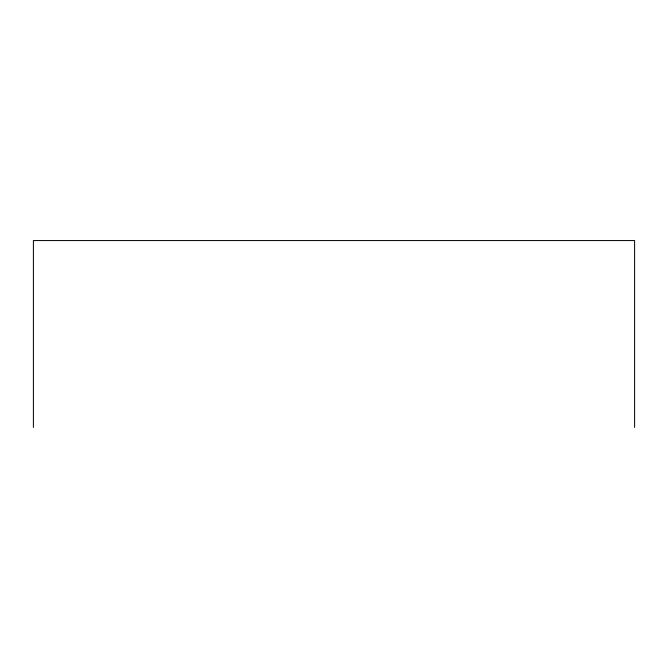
<?xml version="1.0" encoding="UTF-8"?>
<svg xmlns="http://www.w3.org/2000/svg" width="668" height="668" viewBox="0 0 668 668"><rect width="100%" height="100%" fill="white"/><g stroke="black" fill="none" stroke-linecap="round" stroke-linejoin="round"><path stroke-width="1" d="M634.6 427.436L634.6 240.564L33.4 240.564L33.4 427.436"/></g></svg>
